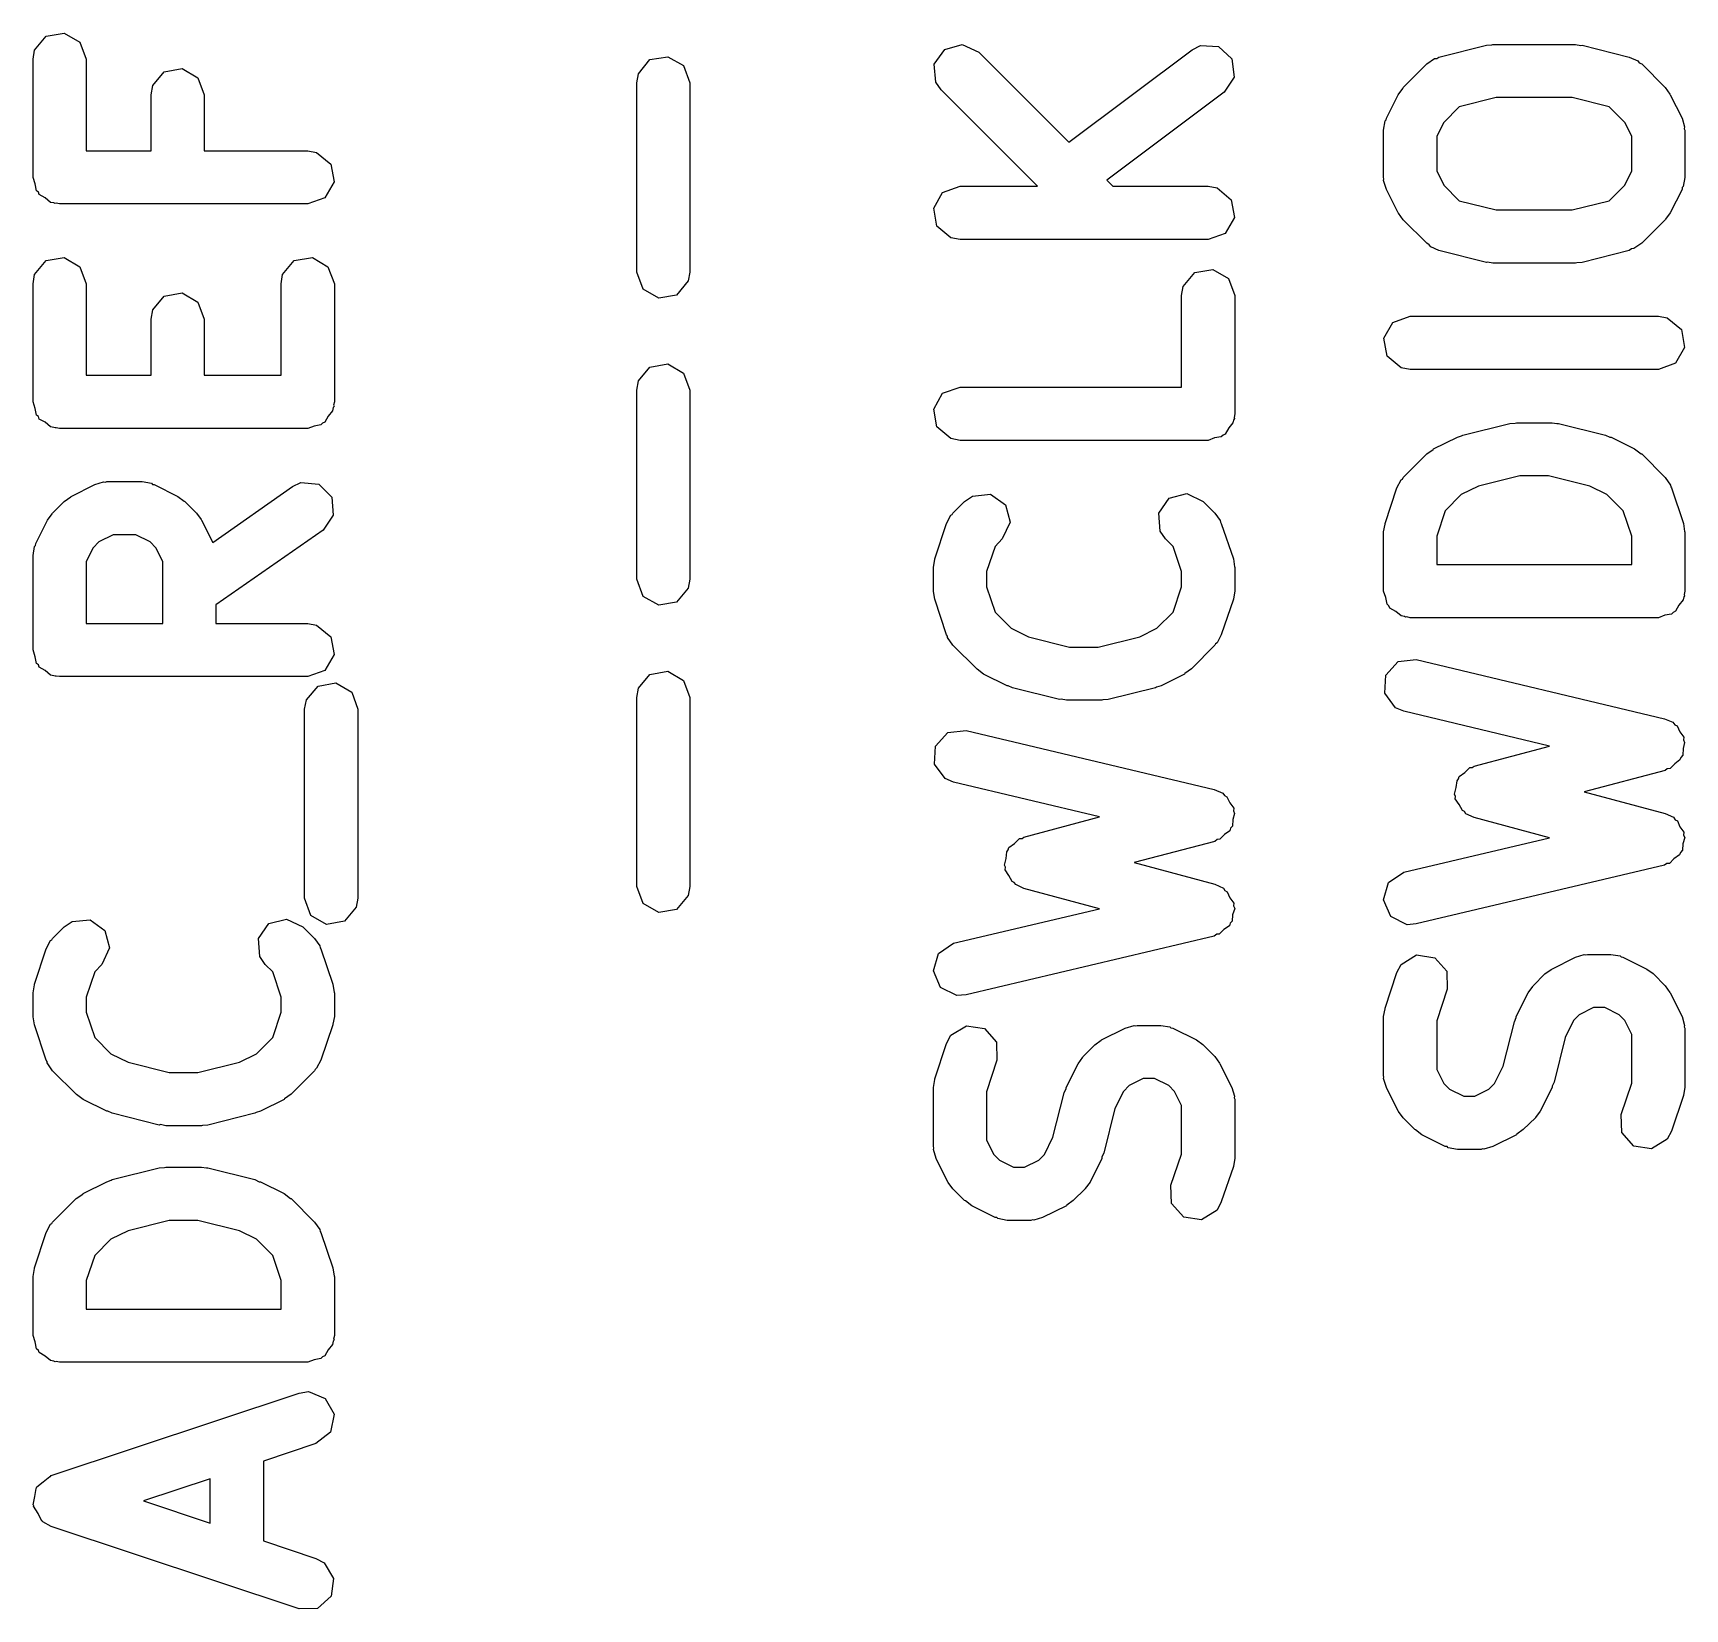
# Model space of a CAD drawing. Extents: x 134.2 to 161.8, y -113.7 to -84.1.
# Drawn here: x 142.417 to 147.077, y -113.67 to -109.225 of the extents above; entities that cross this region are included whole.
import ezdxf

# ---------------------------------------------------------------- set-up
doc = ezdxf.new("R2010")
doc.units = 0
doc.layers.add('BLACK', color=7, linetype='CONTINUOUS')

msp = doc.modelspace()

# ---------------------------------------------------------------- linework, layer by layer
at = {"layer": 'BLACK', "linetype": 'CONTINUOUS'}
for p, q in [((142.454, -109.234), (142.505, -109.225)), ((142.505, -109.225), (142.549, -109.251)), ((142.417, -109.299), (142.421, -109.273)), ((142.421, -109.273), (142.454, -109.234)), ((142.549, -109.251), (142.567, -109.299)), ((144.959, -109.313), (144.989, -109.271)), ((144.989, -109.271), (145.038, -109.257)), ((145.038, -109.257), (145.085, -109.279)), ((145.339, -109.533), (145.687, -109.272)), ((145.687, -109.272), (145.71, -109.26)), ((145.71, -109.26), (145.761, -109.263)), ((145.761, -109.263), (145.799, -109.298)), ((146.383, -109.293), (146.517, -109.259)), ((146.517, -109.259), (146.532, -109.258)), ((146.532, -109.258), (146.535, -109.257)), ((146.535, -109.257), (146.768, -109.257)), ((146.768, -109.257), (146.783, -109.26)), ((146.783, -109.26), (146.787, -109.259)), ((146.787, -109.259), (146.92, -109.293)), ((142.417, -109.632), (142.417, -109.299)), ((142.567, -109.299), (142.567, -109.557)), ((144.125, -109.34), (144.157, -109.3)), ((144.157, -109.3), (144.208, -109.292)), ((144.208, -109.292), (144.252, -109.317)), ((144.252, -109.317), (144.27, -109.365)), ((144.964, -109.364), (144.959, -109.313)), ((145.085, -109.279), (145.339, -109.533)), ((145.799, -109.298), (145.805, -109.349)), ((146.282, -109.379), (146.349, -109.312)), ((146.349, -109.312), (146.37, -109.297)), ((146.37, -109.297), (146.377, -109.297)), ((146.377, -109.297), (146.383, -109.293)), ((146.92, -109.293), (146.944, -109.303)), ((146.944, -109.303), (146.948, -109.309)), ((146.948, -109.309), (146.955, -109.312)), ((146.955, -109.312), (147.021, -109.379)), ((142.755, -109.373), (142.787, -109.334)), ((142.787, -109.334), (142.838, -109.325)), ((142.838, -109.325), (142.882, -109.351)), ((142.882, -109.351), (142.9, -109.399)), ((144.12, -109.365), (144.125, -109.34)), ((144.12, -109.899), (144.12, -109.365)), ((144.27, -109.365), (144.27, -109.899)), ((144.979, -109.385), (144.964, -109.364)), ((145.805, -109.349), (145.777, -109.392)), ((142.75, -109.399), (142.755, -109.373)), ((142.75, -109.557), (142.75, -109.399)), ((142.9, -109.399), (142.9, -109.557)), ((145.251, -109.657), (144.979, -109.385)), ((145.777, -109.392), (145.446, -109.64)), ((146.235, -109.465), (146.268, -109.399)), ((146.268, -109.399), (146.281, -109.381)), ((146.281, -109.381), (146.282, -109.379)), ((146.544, -109.407), (146.44, -109.433)), ((146.759, -109.407), (146.544, -109.407)), ((146.863, -109.433), (146.759, -109.407)), ((147.021, -109.379), (147.034, -109.397)), ((147.034, -109.397), (147.035, -109.399)), ((147.035, -109.399), (147.069, -109.465)), ((146.44, -109.433), (146.397, -109.477)), ((146.907, -109.477), (146.863, -109.433)), ((146.227, -109.499), (146.231, -109.473)), ((146.227, -109.632), (146.227, -109.499)), ((146.231, -109.473), (146.234, -109.47)), ((146.234, -109.47), (146.235, -109.465)), ((146.397, -109.477), (146.377, -109.516)), ((146.927, -109.516), (146.907, -109.477)), ((147.069, -109.465), (147.076, -109.49)), ((147.076, -109.49), (147.075, -109.495)), ((147.075, -109.495), (147.077, -109.499)), ((147.077, -109.499), (147.077, -109.632)), ((146.377, -109.516), (146.377, -109.614)), ((146.927, -109.614), (146.927, -109.516)), ((142.567, -109.557), (142.75, -109.557)), ((142.9, -109.557), (143.192, -109.557)), ((143.192, -109.557), (143.217, -109.562)), ((143.217, -109.562), (143.257, -109.595)), ((143.257, -109.595), (143.266, -109.645)), ((142.423, -109.65), (142.417, -109.632)), ((143.266, -109.645), (143.24, -109.69)), ((145.446, -109.64), (145.463, -109.657)), ((146.228, -109.636), (146.227, -109.632)), ((146.227, -109.641), (146.228, -109.636)), ((146.235, -109.666), (146.227, -109.641)), ((146.377, -109.614), (146.397, -109.654)), ((146.907, -109.654), (146.927, -109.614)), ((147.077, -109.632), (147.072, -109.658)), ((142.427, -109.67), (142.423, -109.65)), ((142.432, -109.674), (142.427, -109.67)), ((142.434, -109.68), (142.432, -109.674)), ((142.451, -109.69), (142.434, -109.68)), ((142.466, -109.703), (142.451, -109.69)), ((143.24, -109.69), (143.192, -109.707)), ((144.958, -109.719), (144.983, -109.675)), ((144.983, -109.675), (145.032, -109.657)), ((145.032, -109.657), (145.251, -109.657)), ((145.463, -109.657), (145.732, -109.657)), ((145.732, -109.657), (145.757, -109.662)), ((145.757, -109.662), (145.797, -109.695)), ((145.797, -109.695), (145.806, -109.745)), ((146.268, -109.732), (146.235, -109.666)), ((146.397, -109.654), (146.44, -109.698)), ((146.863, -109.698), (146.907, -109.654)), ((147.069, -109.666), (147.035, -109.732)), ((147.072, -109.658), (147.069, -109.661)), ((147.069, -109.661), (147.069, -109.666)), ((142.476, -109.704), (142.466, -109.703)), ((142.479, -109.706), (142.476, -109.704)), ((142.482, -109.705), (142.479, -109.706)), ((142.492, -109.707), (142.482, -109.705)), ((143.192, -109.707), (142.492, -109.707)), ((144.967, -109.77), (144.958, -109.719)), ((146.269, -109.733), (146.268, -109.732)), ((146.282, -109.752), (146.269, -109.733)), ((146.44, -109.698), (146.544, -109.724)), ((146.544, -109.724), (146.759, -109.724)), ((146.759, -109.724), (146.863, -109.698)), ((147.035, -109.732), (147.022, -109.75)), ((145.006, -109.803), (144.967, -109.77)), ((145.806, -109.745), (145.78, -109.79)), ((146.349, -109.818), (146.282, -109.752)), ((147.021, -109.752), (146.955, -109.818)), ((147.022, -109.75), (147.021, -109.752)), ((145.032, -109.807), (145.006, -109.803)), ((145.732, -109.807), (145.032, -109.807)), ((145.78, -109.79), (145.732, -109.807)), ((146.355, -109.822), (146.349, -109.818)), ((146.36, -109.828), (146.355, -109.822)), ((146.383, -109.838), (146.36, -109.828)), ((146.926, -109.834), (146.92, -109.838)), ((146.933, -109.833), (146.926, -109.834)), ((146.955, -109.818), (146.933, -109.833)), ((142.421, -109.906), (142.454, -109.867)), ((142.454, -109.867), (142.505, -109.858)), ((142.505, -109.858), (142.549, -109.884)), ((143.121, -109.906), (143.154, -109.867)), ((143.154, -109.867), (143.205, -109.858)), ((143.205, -109.858), (143.249, -109.884)), ((146.517, -109.872), (146.383, -109.838)), ((146.52, -109.871), (146.517, -109.872)), ((146.535, -109.874), (146.52, -109.871)), ((146.768, -109.874), (146.535, -109.874)), ((146.772, -109.873), (146.768, -109.874)), ((146.787, -109.872), (146.772, -109.873)), ((146.92, -109.838), (146.787, -109.872)), ((142.417, -109.932), (142.421, -109.906)), ((142.549, -109.884), (142.567, -109.932)), ((143.117, -109.932), (143.121, -109.906)), ((143.249, -109.884), (143.267, -109.932)), ((144.138, -109.947), (144.12, -109.899)), ((144.265, -109.924), (144.232, -109.964)), ((144.27, -109.899), (144.265, -109.924)), ((145.661, -109.94), (145.694, -109.9)), ((145.694, -109.9), (145.745, -109.892)), ((145.745, -109.892), (145.789, -109.917)), ((145.789, -109.917), (145.807, -109.965)), ((142.417, -110.265), (142.417, -109.932)), ((142.567, -109.932), (142.567, -110.19)), ((142.755, -110.006), (142.787, -109.967)), ((142.787, -109.967), (142.838, -109.958)), ((142.838, -109.958), (142.882, -109.984)), ((143.117, -110.19), (143.117, -109.932)), ((143.267, -109.932), (143.267, -110.265)), ((144.182, -109.973), (144.138, -109.947)), ((144.232, -109.964), (144.182, -109.973)), ((145.657, -109.965), (145.661, -109.94)), ((145.657, -110.224), (145.657, -109.965)), ((145.807, -109.965), (145.807, -110.299)), ((142.75, -110.032), (142.755, -110.006)), ((142.882, -109.984), (142.9, -110.032)), ((142.75, -110.19), (142.75, -110.032)), ((142.9, -110.032), (142.9, -110.19)), ((146.228, -110.086), (146.253, -110.041)), ((146.253, -110.041), (146.302, -110.024)), ((146.302, -110.024), (147.002, -110.024)), ((147.002, -110.024), (147.027, -110.028)), ((147.027, -110.028), (147.067, -110.061)), ((147.067, -110.061), (147.076, -110.112)), ((146.237, -110.136), (146.228, -110.086)), ((147.076, -110.112), (147.05, -110.156)), ((144.157, -110.167), (144.208, -110.158)), ((144.208, -110.158), (144.252, -110.184)), ((146.276, -110.169), (146.237, -110.136)), ((147.05, -110.156), (147.002, -110.174)), ((142.567, -110.19), (142.75, -110.19)), ((142.9, -110.19), (143.117, -110.19)), ((144.12, -110.232), (144.125, -110.206)), ((144.125, -110.206), (144.157, -110.167)), ((144.252, -110.184), (144.27, -110.232)), ((146.302, -110.174), (146.276, -110.169)), ((147.002, -110.174), (146.302, -110.174)), ((144.12, -110.765), (144.12, -110.232)), ((144.27, -110.232), (144.27, -110.765)), ((144.958, -110.286), (144.983, -110.241)), ((144.983, -110.241), (145.032, -110.224)), ((145.032, -110.224), (145.657, -110.224)), ((142.423, -110.284), (142.417, -110.265)), ((142.427, -110.303), (142.423, -110.284)), ((143.262, -110.291), (143.25, -110.306)), ((143.264, -110.281), (143.262, -110.291)), ((143.266, -110.278), (143.264, -110.281)), ((143.267, -110.265), (143.265, -110.275)), ((143.265, -110.275), (143.266, -110.278)), ((144.967, -110.336), (144.958, -110.286)), ((145.807, -110.299), (145.805, -110.309)), ((142.432, -110.307), (142.427, -110.303)), ((142.434, -110.314), (142.432, -110.307)), ((142.451, -110.323), (142.434, -110.314)), ((142.466, -110.336), (142.451, -110.323)), ((142.476, -110.338), (142.466, -110.336)), ((142.479, -110.339), (142.476, -110.338)), ((142.482, -110.339), (142.479, -110.339)), ((142.492, -110.34), (142.482, -110.339)), ((143.192, -110.34), (142.492, -110.34)), ((143.21, -110.334), (143.192, -110.34)), ((143.229, -110.33), (143.21, -110.334)), ((143.234, -110.325), (143.229, -110.33)), ((143.24, -110.323), (143.234, -110.325)), ((143.25, -110.306), (143.24, -110.323)), ((145.006, -110.369), (144.967, -110.336)), ((145.79, -110.339), (145.78, -110.356)), ((145.802, -110.324), (145.79, -110.339)), ((145.804, -110.315), (145.802, -110.324)), ((145.806, -110.312), (145.804, -110.315)), ((145.805, -110.309), (145.806, -110.312)), ((146.45, -110.359), (146.583, -110.326)), ((146.583, -110.326), (146.598, -110.325)), ((146.598, -110.325), (146.602, -110.324)), ((146.602, -110.324), (146.702, -110.324)), ((146.702, -110.324), (146.716, -110.326)), ((146.716, -110.326), (146.72, -110.326)), ((146.72, -110.326), (146.853, -110.359)), ((145.032, -110.374), (145.006, -110.369)), ((145.732, -110.374), (145.032, -110.374)), ((145.75, -110.367), (145.732, -110.374)), ((145.769, -110.364), (145.75, -110.367)), ((145.774, -110.359), (145.769, -110.364)), ((145.78, -110.356), (145.774, -110.359)), ((146.368, -110.398), (146.435, -110.365)), ((146.435, -110.365), (146.447, -110.361)), ((146.447, -110.361), (146.45, -110.359)), ((146.853, -110.359), (146.865, -110.365)), ((146.865, -110.365), (146.869, -110.365)), ((146.869, -110.365), (146.935, -110.398)), ((146.282, -110.479), (146.349, -110.412)), ((146.349, -110.412), (146.367, -110.4)), ((146.367, -110.4), (146.368, -110.398)), ((146.935, -110.398), (146.953, -110.412)), ((146.953, -110.412), (146.955, -110.412)), ((146.955, -110.412), (147.021, -110.479)), ((146.264, -110.508), (146.276, -110.485)), ((146.276, -110.485), (146.28, -110.483)), ((146.28, -110.483), (146.282, -110.479)), ((146.611, -110.474), (146.495, -110.503)), ((146.692, -110.474), (146.611, -110.474)), ((146.809, -110.503), (146.692, -110.474)), ((147.021, -110.479), (147.036, -110.5)), ((142.505, -110.546), (142.524, -110.533)), ((142.524, -110.533), (142.525, -110.532)), ((142.525, -110.532), (142.591, -110.498)), ((142.591, -110.498), (142.616, -110.491)), ((142.616, -110.491), (142.621, -110.492)), ((142.621, -110.492), (142.625, -110.49)), ((142.625, -110.49), (142.725, -110.49)), ((142.725, -110.49), (142.751, -110.495)), ((142.751, -110.495), (142.754, -110.498)), ((142.754, -110.498), (142.759, -110.498)), ((142.759, -110.498), (142.825, -110.532)), ((142.825, -110.532), (142.843, -110.545)), ((142.924, -110.662), (143.149, -110.504)), ((143.149, -110.504), (143.172, -110.493)), ((143.172, -110.493), (143.223, -110.497)), ((143.223, -110.497), (143.26, -110.534)), ((143.26, -110.534), (143.264, -110.585)), ((145.045, -110.546), (145.067, -110.531)), ((145.067, -110.531), (145.118, -110.526)), ((145.118, -110.526), (145.16, -110.556)), ((145.622, -110.537), (145.672, -110.524)), ((145.672, -110.524), (145.718, -110.546)), ((146.231, -110.608), (146.264, -110.508)), ((146.446, -110.527), (146.401, -110.573)), ((146.495, -110.503), (146.446, -110.527)), ((146.857, -110.527), (146.809, -110.503)), ((146.903, -110.573), (146.857, -110.527)), ((147.036, -110.5), (147.037, -110.505)), ((147.037, -110.505), (147.039, -110.508)), ((147.039, -110.508), (147.073, -110.608)), ((142.458, -110.599), (142.471, -110.581)), ((142.471, -110.581), (142.472, -110.579)), ((142.472, -110.579), (142.505, -110.546)), ((142.843, -110.545), (142.845, -110.546)), ((142.845, -110.546), (142.878, -110.579)), ((142.878, -110.579), (142.891, -110.597)), ((145.01, -110.583), (145.012, -110.579)), ((145.012, -110.579), (145.045, -110.546)), ((145.16, -110.556), (145.173, -110.605)), ((145.593, -110.579), (145.622, -110.537)), ((145.597, -110.63), (145.593, -110.579)), ((145.718, -110.546), (145.751, -110.579)), ((145.751, -110.579), (145.766, -110.6)), ((146.401, -110.573), (146.377, -110.644)), ((146.927, -110.644), (146.903, -110.573)), ((142.425, -110.665), (142.458, -110.599)), ((142.891, -110.597), (142.892, -110.599)), ((142.892, -110.599), (142.924, -110.662)), ((143.235, -110.627), (142.933, -110.838)), ((143.264, -110.585), (143.235, -110.627)), ((144.961, -110.708), (144.994, -110.608)), ((144.994, -110.608), (145.006, -110.585)), ((145.006, -110.585), (145.01, -110.583)), ((145.173, -110.605), (145.151, -110.652)), ((145.766, -110.6), (145.767, -110.605)), ((145.767, -110.605), (145.769, -110.608)), ((145.769, -110.608), (145.803, -110.708)), ((146.227, -110.632), (146.231, -110.61)), ((146.231, -110.61), (146.231, -110.608)), ((147.073, -110.608), (147.076, -110.631)), ((142.417, -110.699), (142.421, -110.673)), ((142.421, -110.673), (142.424, -110.67)), ((142.424, -110.67), (142.425, -110.665)), ((142.603, -110.66), (142.587, -110.677)), ((142.643, -110.64), (142.603, -110.66)), ((142.707, -110.64), (142.643, -110.64)), ((142.747, -110.66), (142.707, -110.64)), ((142.763, -110.677), (142.747, -110.66)), ((145.131, -110.673), (145.107, -110.744)), ((145.151, -110.652), (145.131, -110.673)), ((145.612, -110.652), (145.597, -110.63)), ((145.633, -110.673), (145.612, -110.652)), ((145.657, -110.744), (145.633, -110.673)), ((146.227, -110.799), (146.227, -110.632)), ((146.377, -110.644), (146.377, -110.724)), ((146.927, -110.724), (146.927, -110.644)), ((147.076, -110.631), (147.077, -110.632)), ((147.077, -110.632), (147.077, -110.799)), ((142.417, -110.965), (142.417, -110.699)), ((142.587, -110.677), (142.567, -110.716)), ((142.567, -110.716), (142.567, -110.89)), ((142.783, -110.716), (142.763, -110.677)), ((142.783, -110.89), (142.783, -110.716)), ((144.957, -110.732), (144.961, -110.71)), ((144.961, -110.71), (144.961, -110.708)), ((145.803, -110.708), (145.806, -110.731)), ((144.138, -110.814), (144.12, -110.765)), ((144.27, -110.765), (144.265, -110.791)), ((144.957, -110.799), (144.957, -110.732)), ((145.107, -110.744), (145.107, -110.787)), ((145.657, -110.787), (145.657, -110.744)), ((145.806, -110.731), (145.807, -110.732)), ((145.807, -110.732), (145.807, -110.799)), ((146.377, -110.724), (146.927, -110.724)), ((144.182, -110.839), (144.138, -110.814)), ((144.265, -110.791), (144.232, -110.83)), ((144.957, -110.8), (144.957, -110.799)), ((144.961, -110.822), (144.957, -110.8)), ((145.107, -110.787), (145.131, -110.858)), ((145.633, -110.858), (145.657, -110.787)), ((145.807, -110.799), (145.803, -110.821)), ((146.233, -110.817), (146.227, -110.799)), ((147.076, -110.812), (147.074, -110.815)), ((147.077, -110.799), (147.075, -110.809)), ((147.075, -110.809), (147.076, -110.812)), ((142.933, -110.838), (142.933, -110.89)), ((144.232, -110.83), (144.182, -110.839)), ((144.994, -110.922), (144.961, -110.822)), ((145.131, -110.858), (145.176, -110.904)), ((145.587, -110.904), (145.633, -110.858)), ((145.803, -110.822), (145.769, -110.922)), ((145.803, -110.821), (145.803, -110.822)), ((146.237, -110.836), (146.233, -110.817)), ((146.242, -110.841), (146.237, -110.836)), ((146.244, -110.847), (146.242, -110.841)), ((146.261, -110.857), (146.244, -110.847)), ((146.276, -110.869), (146.261, -110.857)), ((147.044, -110.859), (147.039, -110.864)), ((147.05, -110.856), (147.044, -110.859)), ((147.06, -110.839), (147.05, -110.856)), ((147.072, -110.824), (147.06, -110.839)), ((147.074, -110.815), (147.072, -110.824)), ((142.567, -110.89), (142.783, -110.89)), ((142.933, -110.89), (143.192, -110.89)), ((143.192, -110.89), (143.217, -110.895)), ((143.217, -110.895), (143.257, -110.928)), ((145.176, -110.904), (145.225, -110.928)), ((145.539, -110.928), (145.587, -110.904)), ((146.286, -110.871), (146.276, -110.869)), ((146.289, -110.873), (146.286, -110.871)), ((146.292, -110.872), (146.289, -110.873)), ((146.302, -110.874), (146.292, -110.872)), ((147.002, -110.874), (146.302, -110.874)), ((147.02, -110.867), (147.002, -110.874)), ((147.039, -110.864), (147.02, -110.867)), ((143.257, -110.928), (143.266, -110.978)), ((144.997, -110.926), (144.994, -110.922)), ((144.997, -110.93), (144.997, -110.926)), ((145.012, -110.952), (144.997, -110.93)), ((145.079, -111.018), (145.012, -110.952)), ((145.225, -110.928), (145.341, -110.957)), ((145.422, -110.957), (145.539, -110.928)), ((145.751, -110.952), (145.685, -111.018)), ((145.753, -110.948), (145.751, -110.952)), ((145.757, -110.945), (145.753, -110.948)), ((145.769, -110.922), (145.757, -110.945)), ((142.423, -110.984), (142.417, -110.965)), ((142.427, -111.003), (142.423, -110.984)), ((143.266, -110.978), (143.24, -111.023)), ((145.341, -110.957), (145.422, -110.957)), ((146.233, -111.036), (146.268, -110.998)), ((146.268, -110.998), (146.319, -110.992)), ((146.319, -110.992), (147.019, -111.159)), ((142.432, -111.007), (142.427, -111.003)), ((142.434, -111.014), (142.432, -111.007)), ((142.451, -111.023), (142.434, -111.014)), ((142.466, -111.036), (142.451, -111.023)), ((142.476, -111.038), (142.466, -111.036)), ((142.479, -111.039), (142.476, -111.038)), ((142.482, -111.039), (142.479, -111.039)), ((142.492, -111.04), (142.482, -111.039)), ((143.192, -111.04), (142.492, -111.04)), ((143.24, -111.023), (143.192, -111.04)), ((144.125, -111.073), (144.157, -111.034)), ((144.157, -111.034), (144.208, -111.025)), ((144.208, -111.025), (144.252, -111.051)), ((145.08, -111.019), (145.079, -111.018)), ((145.098, -111.033), (145.08, -111.019)), ((145.165, -111.066), (145.098, -111.033)), ((145.665, -111.033), (145.599, -111.066)), ((145.666, -111.031), (145.665, -111.033)), ((145.685, -111.018), (145.666, -111.031)), ((146.23, -111.087), (146.233, -111.036)), ((143.188, -111.106), (143.221, -111.067)), ((143.221, -111.067), (143.271, -111.058)), ((143.271, -111.058), (143.316, -111.084)), ((143.316, -111.084), (143.333, -111.132)), ((144.12, -111.099), (144.125, -111.073)), ((144.252, -111.051), (144.27, -111.099)), ((145.168, -111.066), (145.165, -111.066)), ((145.18, -111.072), (145.168, -111.066)), ((145.313, -111.105), (145.18, -111.072)), ((145.583, -111.072), (145.45, -111.105)), ((145.586, -111.07), (145.583, -111.072)), ((145.599, -111.066), (145.586, -111.07)), ((146.26, -111.128), (146.23, -111.087)), ((143.183, -111.132), (143.188, -111.106)), ((143.183, -111.665), (143.183, -111.132)), ((143.333, -111.132), (143.333, -111.665)), ((144.12, -111.632), (144.12, -111.099)), ((144.27, -111.099), (144.27, -111.632)), ((145.317, -111.104), (145.313, -111.105)), ((145.332, -111.107), (145.317, -111.104)), ((145.432, -111.107), (145.332, -111.107)), ((145.435, -111.106), (145.432, -111.107)), ((145.45, -111.105), (145.435, -111.106)), ((146.284, -111.138), (146.26, -111.128)), ((146.695, -111.236), (146.284, -111.138)), ((147.019, -111.159), (147.043, -111.169)), ((147.043, -111.169), (147.048, -111.176)), ((147.048, -111.176), (147.055, -111.179)), ((147.055, -111.179), (147.063, -111.196)), ((144.963, -111.236), (144.998, -111.198)), ((144.998, -111.198), (145.049, -111.192)), ((145.049, -111.192), (145.749, -111.359)), ((147.063, -111.196), (147.074, -111.211)), ((147.076, -111.226), (147.072, -111.243)), ((147.074, -111.211), (147.073, -111.219)), ((147.073, -111.219), (147.076, -111.226)), ((144.96, -111.287), (144.963, -111.236)), ((146.482, -111.293), (146.695, -111.236)), ((147.063, -111.275), (147.048, -111.286)), ((147.065, -111.268), (147.063, -111.275)), ((147.071, -111.262), (147.065, -111.268)), ((147.072, -111.243), (147.071, -111.262)), ((144.99, -111.328), (144.96, -111.287)), ((146.438, -111.329), (146.44, -111.322)), ((146.44, -111.322), (146.456, -111.311)), ((146.456, -111.311), (146.47, -111.297)), ((146.47, -111.297), (146.477, -111.297)), ((146.477, -111.297), (146.482, -111.293)), ((147.021, -111.305), (146.793, -111.365)), ((147.027, -111.3), (147.021, -111.305)), ((147.035, -111.299), (147.027, -111.3)), ((147.048, -111.286), (147.035, -111.299)), ((145.014, -111.338), (144.99, -111.328)), ((145.425, -111.436), (145.014, -111.338)), ((145.749, -111.359), (145.773, -111.369)), ((145.773, -111.369), (145.778, -111.376)), ((146.427, -111.372), (146.432, -111.353)), ((146.43, -111.378), (146.427, -111.372)), ((146.432, -111.353), (146.434, -111.334)), ((146.434, -111.334), (146.438, -111.329)), ((146.793, -111.365), (147.021, -111.426)), ((145.778, -111.376), (145.785, -111.379)), ((145.785, -111.379), (145.793, -111.396)), ((145.793, -111.396), (145.804, -111.411)), ((145.804, -111.411), (145.803, -111.419)), ((145.803, -111.419), (145.806, -111.426)), ((146.429, -111.385), (146.43, -111.378)), ((146.44, -111.401), (146.429, -111.385)), ((146.449, -111.418), (146.44, -111.401)), ((146.455, -111.421), (146.449, -111.418)), ((145.212, -111.493), (145.425, -111.436)), ((145.801, -111.462), (145.795, -111.468)), ((145.802, -111.443), (145.801, -111.462)), ((145.806, -111.426), (145.802, -111.443)), ((146.459, -111.427), (146.455, -111.421)), ((146.482, -111.438), (146.459, -111.427)), ((146.695, -111.495), (146.482, -111.438)), ((147.021, -111.426), (147.045, -111.437)), ((147.045, -111.437), (147.049, -111.444)), ((147.049, -111.444), (147.056, -111.447)), ((147.056, -111.447), (147.063, -111.464)), ((147.063, -111.464), (147.074, -111.479)), ((145.17, -111.522), (145.186, -111.511)), ((145.186, -111.511), (145.2, -111.497)), ((145.2, -111.497), (145.207, -111.497)), ((145.207, -111.497), (145.212, -111.493)), ((145.751, -111.505), (145.523, -111.565)), ((145.757, -111.5), (145.751, -111.505)), ((145.765, -111.499), (145.757, -111.5)), ((145.778, -111.486), (145.765, -111.499)), ((145.793, -111.475), (145.778, -111.486)), ((145.795, -111.468), (145.793, -111.475)), ((146.284, -111.592), (146.695, -111.495)), ((147.071, -111.512), (147.07, -111.53)), ((147.077, -111.494), (147.071, -111.512)), ((147.074, -111.479), (147.073, -111.487)), ((147.073, -111.487), (147.077, -111.494)), ((145.157, -111.572), (145.162, -111.553)), ((145.162, -111.553), (145.164, -111.534)), ((145.164, -111.534), (145.168, -111.529)), ((145.168, -111.529), (145.17, -111.522)), ((147.046, -111.554), (147.033, -111.567)), ((147.062, -111.543), (147.046, -111.554)), ((147.064, -111.536), (147.062, -111.543)), ((147.07, -111.53), (147.064, -111.536)), ((145.16, -111.578), (145.157, -111.572)), ((145.159, -111.585), (145.16, -111.578)), ((145.17, -111.601), (145.159, -111.585)), ((145.179, -111.618), (145.17, -111.601)), ((145.523, -111.565), (145.751, -111.626)), ((146.241, -111.621), (146.284, -111.592)), ((147.019, -111.572), (146.319, -111.738)), ((147.026, -111.567), (147.019, -111.572)), ((147.033, -111.567), (147.026, -111.567)), ((144.138, -111.68), (144.12, -111.632)), ((144.27, -111.632), (144.265, -111.658)), ((145.185, -111.621), (145.179, -111.618)), ((145.189, -111.627), (145.185, -111.621)), ((145.212, -111.638), (145.189, -111.627)), ((145.425, -111.695), (145.212, -111.638)), ((145.751, -111.626), (145.775, -111.637)), ((145.775, -111.637), (145.779, -111.644)), ((145.779, -111.644), (145.786, -111.647)), ((145.786, -111.647), (145.793, -111.664)), ((146.227, -111.67), (146.241, -111.621)), ((143.201, -111.714), (143.183, -111.665)), ((143.329, -111.691), (143.296, -111.73)), ((143.333, -111.665), (143.329, -111.691)), ((144.182, -111.706), (144.138, -111.68)), ((144.232, -111.697), (144.182, -111.706)), ((144.265, -111.658), (144.232, -111.697)), ((145.014, -111.792), (145.425, -111.695)), ((145.793, -111.664), (145.804, -111.679)), ((145.807, -111.694), (145.801, -111.712)), ((145.804, -111.679), (145.803, -111.687)), ((145.803, -111.687), (145.807, -111.694)), ((146.247, -111.717), (146.227, -111.67)), ((142.472, -111.779), (142.505, -111.746)), ((142.505, -111.746), (142.527, -111.731)), ((142.527, -111.731), (142.578, -111.726)), ((142.578, -111.726), (142.62, -111.756)), ((143.053, -111.779), (143.082, -111.737)), ((143.082, -111.737), (143.132, -111.724)), ((143.132, -111.724), (143.178, -111.746)), ((143.178, -111.746), (143.211, -111.779)), ((143.245, -111.739), (143.201, -111.714)), ((143.296, -111.73), (143.245, -111.739)), ((145.792, -111.743), (145.776, -111.754)), ((145.794, -111.736), (145.792, -111.743)), ((145.8, -111.73), (145.794, -111.736)), ((145.801, -111.712), (145.8, -111.73)), ((146.293, -111.74), (146.247, -111.717)), ((146.319, -111.738), (146.293, -111.74)), ((142.454, -111.808), (142.466, -111.785)), ((142.466, -111.785), (142.47, -111.783)), ((142.47, -111.783), (142.472, -111.779)), ((142.62, -111.756), (142.633, -111.805)), ((143.057, -111.83), (143.053, -111.779)), ((143.211, -111.779), (143.226, -111.8)), ((144.971, -111.821), (145.014, -111.792)), ((145.749, -111.772), (145.049, -111.938)), ((145.756, -111.767), (145.749, -111.772)), ((145.763, -111.767), (145.756, -111.767)), ((145.776, -111.754), (145.763, -111.767)), ((142.421, -111.908), (142.454, -111.808)), ((142.633, -111.805), (142.611, -111.852)), ((143.072, -111.852), (143.057, -111.83)), ((143.226, -111.8), (143.227, -111.805)), ((143.227, -111.805), (143.229, -111.808)), ((143.229, -111.808), (143.263, -111.908)), ((144.957, -111.87), (144.971, -111.821)), ((146.276, -111.852), (146.32, -111.825)), ((146.32, -111.825), (146.371, -111.833)), ((146.371, -111.833), (146.405, -111.871)), ((146.701, -111.865), (146.768, -111.832)), ((146.768, -111.832), (146.793, -111.824)), ((146.793, -111.824), (146.797, -111.825)), ((146.797, -111.825), (146.802, -111.824)), ((146.802, -111.824), (146.868, -111.824)), ((146.868, -111.824), (146.894, -111.828)), ((146.894, -111.828), (146.897, -111.831)), ((146.897, -111.831), (146.902, -111.832)), ((146.902, -111.832), (146.969, -111.865)), ((142.591, -111.873), (142.567, -111.944)), ((142.611, -111.852), (142.591, -111.873)), ((143.093, -111.873), (143.072, -111.852)), ((143.117, -111.944), (143.093, -111.873)), ((144.977, -111.917), (144.957, -111.87)), ((146.231, -111.975), (146.264, -111.875)), ((146.264, -111.875), (146.276, -111.852)), ((146.405, -111.871), (146.406, -111.922)), ((146.649, -111.912), (146.682, -111.879)), ((146.682, -111.879), (146.7, -111.866)), ((146.7, -111.866), (146.701, -111.865)), ((146.969, -111.865), (146.987, -111.878)), ((146.987, -111.878), (146.988, -111.879)), ((146.988, -111.879), (147.021, -111.912)), ((142.417, -111.932), (142.421, -111.91)), ((142.417, -111.999), (142.417, -111.932)), ((142.421, -111.91), (142.421, -111.908)), ((143.263, -111.908), (143.266, -111.931)), ((143.266, -111.931), (143.267, -111.932)), ((143.267, -111.932), (143.267, -111.999)), ((145.023, -111.94), (144.977, -111.917)), ((146.406, -111.922), (146.377, -112.011)), ((146.601, -111.999), (146.635, -111.932)), ((146.635, -111.932), (146.648, -111.914)), ((146.648, -111.914), (146.649, -111.912)), ((147.021, -111.912), (147.034, -111.931)), ((147.034, -111.931), (147.035, -111.932)), ((147.035, -111.932), (147.069, -111.999)), ((142.567, -111.944), (142.567, -111.987)), ((143.117, -111.987), (143.117, -111.944)), ((145.049, -111.938), (145.023, -111.94)), ((146.227, -111.999), (146.231, -111.977)), ((146.231, -111.977), (146.231, -111.975)), ((146.819, -111.974), (146.779, -111.994)), ((146.851, -111.974), (146.819, -111.974)), ((146.891, -111.994), (146.851, -111.974)), ((142.417, -112), (142.417, -111.999)), ((142.421, -112.022), (142.417, -112)), ((142.454, -112.122), (142.421, -112.022)), ((142.567, -111.987), (142.591, -112.058)), ((143.093, -112.058), (143.117, -111.987)), ((143.263, -112.022), (143.229, -112.122)), ((143.267, -111.999), (143.263, -112.021)), ((143.263, -112.021), (143.263, -112.022)), ((145.006, -112.052), (145.05, -112.025)), ((145.05, -112.025), (145.101, -112.033)), ((145.498, -112.032), (145.523, -112.024)), ((145.523, -112.024), (145.527, -112.025)), ((145.527, -112.025), (145.532, -112.024)), ((145.532, -112.024), (145.598, -112.024)), ((145.598, -112.024), (145.624, -112.028)), ((146.227, -112.165), (146.227, -111.999)), ((146.377, -112.011), (146.377, -112.148)), ((146.564, -112.139), (146.596, -112.014)), ((146.596, -112.014), (146.601, -112.002)), ((146.601, -112.002), (146.601, -111.999)), ((146.763, -112.01), (146.739, -112.058)), ((146.779, -111.994), (146.763, -112.01)), ((146.907, -112.01), (146.891, -111.994)), ((146.927, -112.05), (146.907, -112.01)), ((147.069, -111.999), (147.076, -112.024)), ((147.076, -112.024), (147.075, -112.028)), ((142.591, -112.058), (142.636, -112.104)), ((143.047, -112.104), (143.093, -112.058)), ((144.994, -112.075), (145.006, -112.052)), ((145.101, -112.033), (145.135, -112.071)), ((145.135, -112.071), (145.136, -112.122)), ((145.412, -112.079), (145.43, -112.066)), ((145.43, -112.066), (145.431, -112.065)), ((145.431, -112.065), (145.498, -112.032)), ((145.624, -112.028), (145.627, -112.031)), ((145.627, -112.031), (145.632, -112.032)), ((145.632, -112.032), (145.699, -112.065)), ((145.699, -112.065), (145.717, -112.078)), ((146.739, -112.058), (146.708, -112.184)), ((146.927, -112.187), (146.927, -112.05)), ((147.075, -112.028), (147.077, -112.032)), ((147.077, -112.032), (147.077, -112.199)), ((142.636, -112.104), (142.685, -112.128)), ((142.999, -112.128), (143.047, -112.104)), ((144.961, -112.175), (144.994, -112.075)), ((145.365, -112.132), (145.378, -112.114)), ((145.378, -112.114), (145.379, -112.112)), ((145.379, -112.112), (145.412, -112.079)), ((145.717, -112.078), (145.718, -112.079)), ((145.718, -112.079), (145.751, -112.112)), ((145.751, -112.112), (145.764, -112.131)), ((142.457, -112.126), (142.454, -112.122)), ((142.457, -112.13), (142.457, -112.126)), ((142.472, -112.152), (142.457, -112.13)), ((142.539, -112.218), (142.472, -112.152)), ((142.685, -112.128), (142.801, -112.157)), ((142.801, -112.157), (142.882, -112.157)), ((142.882, -112.157), (142.999, -112.128)), ((143.211, -112.152), (143.145, -112.218)), ((143.213, -112.148), (143.211, -112.152)), ((143.217, -112.145), (143.213, -112.148)), ((143.229, -112.122), (143.217, -112.145)), ((145.136, -112.122), (145.107, -112.211)), ((145.331, -112.199), (145.365, -112.132)), ((145.764, -112.131), (145.765, -112.132)), ((145.765, -112.132), (145.799, -112.199)), ((146.228, -112.17), (146.227, -112.165)), ((146.377, -112.148), (146.397, -112.188)), ((146.54, -112.188), (146.564, -112.139)), ((144.957, -112.199), (144.961, -112.177)), ((144.957, -112.365), (144.957, -112.199)), ((144.961, -112.177), (144.961, -112.175)), ((145.107, -112.211), (145.107, -112.348)), ((145.326, -112.214), (145.331, -112.202)), ((145.331, -112.202), (145.331, -112.199)), ((145.493, -112.21), (145.469, -112.258)), ((145.509, -112.194), (145.493, -112.21)), ((145.549, -112.174), (145.509, -112.194)), ((145.581, -112.174), (145.549, -112.174)), ((145.621, -112.194), (145.581, -112.174)), ((145.637, -112.21), (145.621, -112.194)), ((145.657, -112.25), (145.637, -112.21)), ((145.799, -112.199), (145.806, -112.224)), ((146.227, -112.174), (146.228, -112.17)), ((146.235, -112.199), (146.227, -112.174)), ((146.268, -112.266), (146.235, -112.199)), ((146.397, -112.188), (146.413, -112.204)), ((146.413, -112.204), (146.453, -112.224)), ((146.484, -112.224), (146.524, -112.204)), ((146.524, -112.204), (146.54, -112.188)), ((146.702, -112.199), (146.669, -112.266)), ((146.708, -112.184), (146.702, -112.195)), ((146.702, -112.195), (146.702, -112.199)), ((146.897, -112.275), (146.927, -112.187)), ((147.077, -112.199), (147.073, -112.221)), ((142.54, -112.219), (142.539, -112.218)), ((142.558, -112.233), (142.54, -112.219)), ((142.625, -112.266), (142.558, -112.233)), ((143.125, -112.233), (143.059, -112.266)), ((143.126, -112.231), (143.125, -112.233)), ((143.145, -112.218), (143.126, -112.231)), ((145.294, -112.339), (145.326, -112.214)), ((145.469, -112.258), (145.438, -112.384)), ((145.657, -112.387), (145.657, -112.25)), ((145.806, -112.224), (145.805, -112.228)), ((145.805, -112.228), (145.807, -112.232)), ((145.807, -112.232), (145.807, -112.399)), ((146.453, -112.224), (146.484, -112.224)), ((147.073, -112.222), (147.039, -112.322)), ((147.073, -112.221), (147.073, -112.222)), ((142.628, -112.266), (142.625, -112.266)), ((142.64, -112.272), (142.628, -112.266)), ((142.773, -112.305), (142.64, -112.272)), ((142.777, -112.304), (142.773, -112.305)), ((142.792, -112.307), (142.777, -112.304)), ((142.91, -112.305), (142.895, -112.306)), ((143.043, -112.272), (142.91, -112.305)), ((143.046, -112.27), (143.043, -112.272)), ((143.059, -112.266), (143.046, -112.27)), ((146.269, -112.267), (146.268, -112.266)), ((146.282, -112.285), (146.269, -112.267)), ((146.315, -112.318), (146.282, -112.285)), ((146.655, -112.285), (146.621, -112.318)), ((146.669, -112.266), (146.655, -112.284)), ((146.655, -112.284), (146.655, -112.285)), ((146.899, -112.326), (146.897, -112.275)), ((142.892, -112.307), (142.792, -112.307)), ((142.895, -112.306), (142.892, -112.307)), ((145.107, -112.348), (145.127, -112.388)), ((145.27, -112.388), (145.294, -112.339)), ((146.317, -112.319), (146.315, -112.318)), ((146.335, -112.333), (146.317, -112.319)), ((146.401, -112.366), (146.335, -112.333)), ((146.602, -112.333), (146.535, -112.366)), ((146.603, -112.331), (146.602, -112.333)), ((146.621, -112.318), (146.603, -112.331)), ((146.933, -112.365), (146.899, -112.326)), ((147.027, -112.345), (146.983, -112.372)), ((147.039, -112.322), (147.027, -112.345)), ((144.958, -112.37), (144.957, -112.365)), ((144.957, -112.374), (144.958, -112.37)), ((144.965, -112.399), (144.957, -112.374)), ((144.998, -112.466), (144.965, -112.399)), ((145.127, -112.388), (145.143, -112.404)), ((145.254, -112.404), (145.27, -112.388)), ((145.432, -112.399), (145.399, -112.466)), ((145.438, -112.384), (145.432, -112.395)), ((145.432, -112.395), (145.432, -112.399)), ((145.627, -112.475), (145.657, -112.387)), ((145.807, -112.399), (145.803, -112.421)), ((146.406, -112.366), (146.401, -112.366)), ((146.409, -112.369), (146.406, -112.366)), ((146.435, -112.374), (146.409, -112.369)), ((146.502, -112.374), (146.435, -112.374)), ((146.506, -112.372), (146.502, -112.374)), ((146.51, -112.373), (146.506, -112.372)), ((146.535, -112.366), (146.51, -112.373)), ((146.983, -112.372), (146.933, -112.365)), ((142.64, -112.459), (142.773, -112.426)), ((142.773, -112.426), (142.788, -112.425)), ((142.788, -112.425), (142.792, -112.424)), ((142.792, -112.424), (142.892, -112.424)), ((142.892, -112.424), (142.906, -112.426)), ((142.906, -112.426), (142.91, -112.426)), ((142.91, -112.426), (143.043, -112.459)), ((145.143, -112.404), (145.183, -112.424)), ((145.183, -112.424), (145.214, -112.424)), ((145.214, -112.424), (145.254, -112.404)), ((145.803, -112.422), (145.769, -112.522)), ((145.803, -112.421), (145.803, -112.422)), ((142.558, -112.498), (142.625, -112.465)), ((142.625, -112.465), (142.637, -112.461)), ((142.637, -112.461), (142.64, -112.459)), ((143.043, -112.459), (143.055, -112.465)), ((143.055, -112.465), (143.059, -112.465)), ((143.059, -112.465), (143.125, -112.498)), ((144.999, -112.467), (144.998, -112.466)), ((145.012, -112.485), (144.999, -112.467)), ((145.045, -112.518), (145.012, -112.485)), ((145.385, -112.485), (145.351, -112.518)), ((145.399, -112.466), (145.385, -112.484)), ((145.385, -112.484), (145.385, -112.485)), ((145.629, -112.526), (145.627, -112.475)), ((142.472, -112.579), (142.539, -112.512)), ((142.539, -112.512), (142.557, -112.5)), ((142.557, -112.5), (142.558, -112.498)), ((143.125, -112.498), (143.143, -112.512)), ((143.143, -112.512), (143.145, -112.512)), ((143.145, -112.512), (143.211, -112.579)), ((145.047, -112.519), (145.045, -112.518)), ((145.065, -112.533), (145.047, -112.519)), ((145.131, -112.566), (145.065, -112.533)), ((145.332, -112.533), (145.265, -112.566)), ((145.333, -112.531), (145.332, -112.533)), ((145.351, -112.518), (145.333, -112.531)), ((145.663, -112.565), (145.629, -112.526)), ((145.769, -112.522), (145.757, -112.545)), ((142.454, -112.608), (142.466, -112.585)), ((142.466, -112.585), (142.47, -112.583)), ((142.47, -112.583), (142.472, -112.579)), ((142.801, -112.574), (142.685, -112.603)), ((142.882, -112.574), (142.801, -112.574)), ((142.999, -112.603), (142.882, -112.574)), ((143.211, -112.579), (143.226, -112.6)), ((145.136, -112.566), (145.131, -112.566)), ((145.139, -112.569), (145.136, -112.566)), ((145.165, -112.574), (145.139, -112.569)), ((145.232, -112.574), (145.165, -112.574)), ((145.236, -112.572), (145.232, -112.574)), ((145.24, -112.573), (145.236, -112.572)), ((145.265, -112.566), (145.24, -112.573)), ((145.713, -112.572), (145.663, -112.565)), ((145.757, -112.545), (145.713, -112.572)), ((142.421, -112.708), (142.454, -112.608)), ((142.636, -112.627), (142.591, -112.673)), ((142.685, -112.603), (142.636, -112.627)), ((143.047, -112.627), (142.999, -112.603)), ((143.093, -112.673), (143.047, -112.627)), ((143.226, -112.6), (143.227, -112.605)), ((143.227, -112.605), (143.229, -112.608)), ((143.229, -112.608), (143.263, -112.708)), ((142.591, -112.673), (142.567, -112.744)), ((143.117, -112.744), (143.093, -112.673)), ((142.417, -112.732), (142.421, -112.71)), ((142.421, -112.71), (142.421, -112.708)), ((143.263, -112.708), (143.266, -112.731)), ((142.417, -112.899), (142.417, -112.732)), ((142.567, -112.744), (142.567, -112.824)), ((143.117, -112.824), (143.117, -112.744)), ((143.266, -112.731), (143.267, -112.732)), ((143.267, -112.732), (143.267, -112.899)), ((142.567, -112.824), (143.117, -112.824)), ((142.423, -112.917), (142.417, -112.899)), ((143.267, -112.899), (143.265, -112.909)), ((143.265, -112.909), (143.266, -112.912)), ((142.427, -112.936), (142.423, -112.917)), ((142.432, -112.941), (142.427, -112.936)), ((142.434, -112.947), (142.432, -112.941)), ((142.451, -112.957), (142.434, -112.947)), ((142.466, -112.969), (142.451, -112.957)), ((143.24, -112.956), (143.234, -112.959)), ((143.25, -112.939), (143.24, -112.956)), ((143.262, -112.924), (143.25, -112.939)), ((143.264, -112.915), (143.262, -112.924)), ((143.266, -112.912), (143.264, -112.915)), ((142.476, -112.971), (142.466, -112.969)), ((142.479, -112.973), (142.476, -112.971)), ((142.482, -112.972), (142.479, -112.973)), ((142.492, -112.974), (142.482, -112.972)), ((143.192, -112.974), (142.492, -112.974)), ((143.21, -112.967), (143.192, -112.974)), ((143.229, -112.964), (143.21, -112.967)), ((143.234, -112.959), (143.229, -112.964)), ((142.468, -113.294), (143.168, -113.061)), ((143.168, -113.061), (143.194, -113.057)), ((143.194, -113.057), (143.241, -113.076)), ((143.241, -113.076), (143.266, -113.121)), ((143.266, -113.121), (143.256, -113.171)), ((143.256, -113.171), (143.215, -113.203)), ((143.215, -113.203), (143.067, -113.253)), ((143.067, -113.253), (143.067, -113.478)), ((142.422, -113.353), (142.426, -113.33)), ((142.426, -113.33), (142.427, -113.328)), ((142.427, -113.328), (142.428, -113.326)), ((142.428, -113.326), (142.446, -113.311)), ((142.446, -113.311), (142.464, -113.296)), ((142.464, -113.296), (142.466, -113.296)), ((142.466, -113.296), (142.468, -113.294)), ((142.917, -113.303), (142.729, -113.365)), ((142.917, -113.428), (142.917, -113.303)), ((142.417, -113.376), (142.422, -113.353)), ((142.419, -113.378), (142.417, -113.376)), ((142.729, -113.365), (142.917, -113.428)), ((142.418, -113.38), (142.419, -113.378)), ((142.431, -113.401), (142.418, -113.38)), ((142.442, -113.422), (142.431, -113.401)), ((142.444, -113.422), (142.442, -113.422)), ((142.445, -113.424), (142.444, -113.422)), ((142.468, -113.437), (142.445, -113.424)), ((143.168, -113.67), (142.468, -113.437)), ((143.067, -113.478), (143.215, -113.528)), ((143.215, -113.528), (143.238, -113.54)), ((143.238, -113.54), (143.265, -113.584)), ((143.265, -113.584), (143.258, -113.634)), ((143.258, -113.634), (143.219, -113.669)), ((143.219, -113.669), (143.168, -113.67))]:
    msp.add_line(p, q, dxfattribs=at)

doc.saveas('drawing.dxf')
